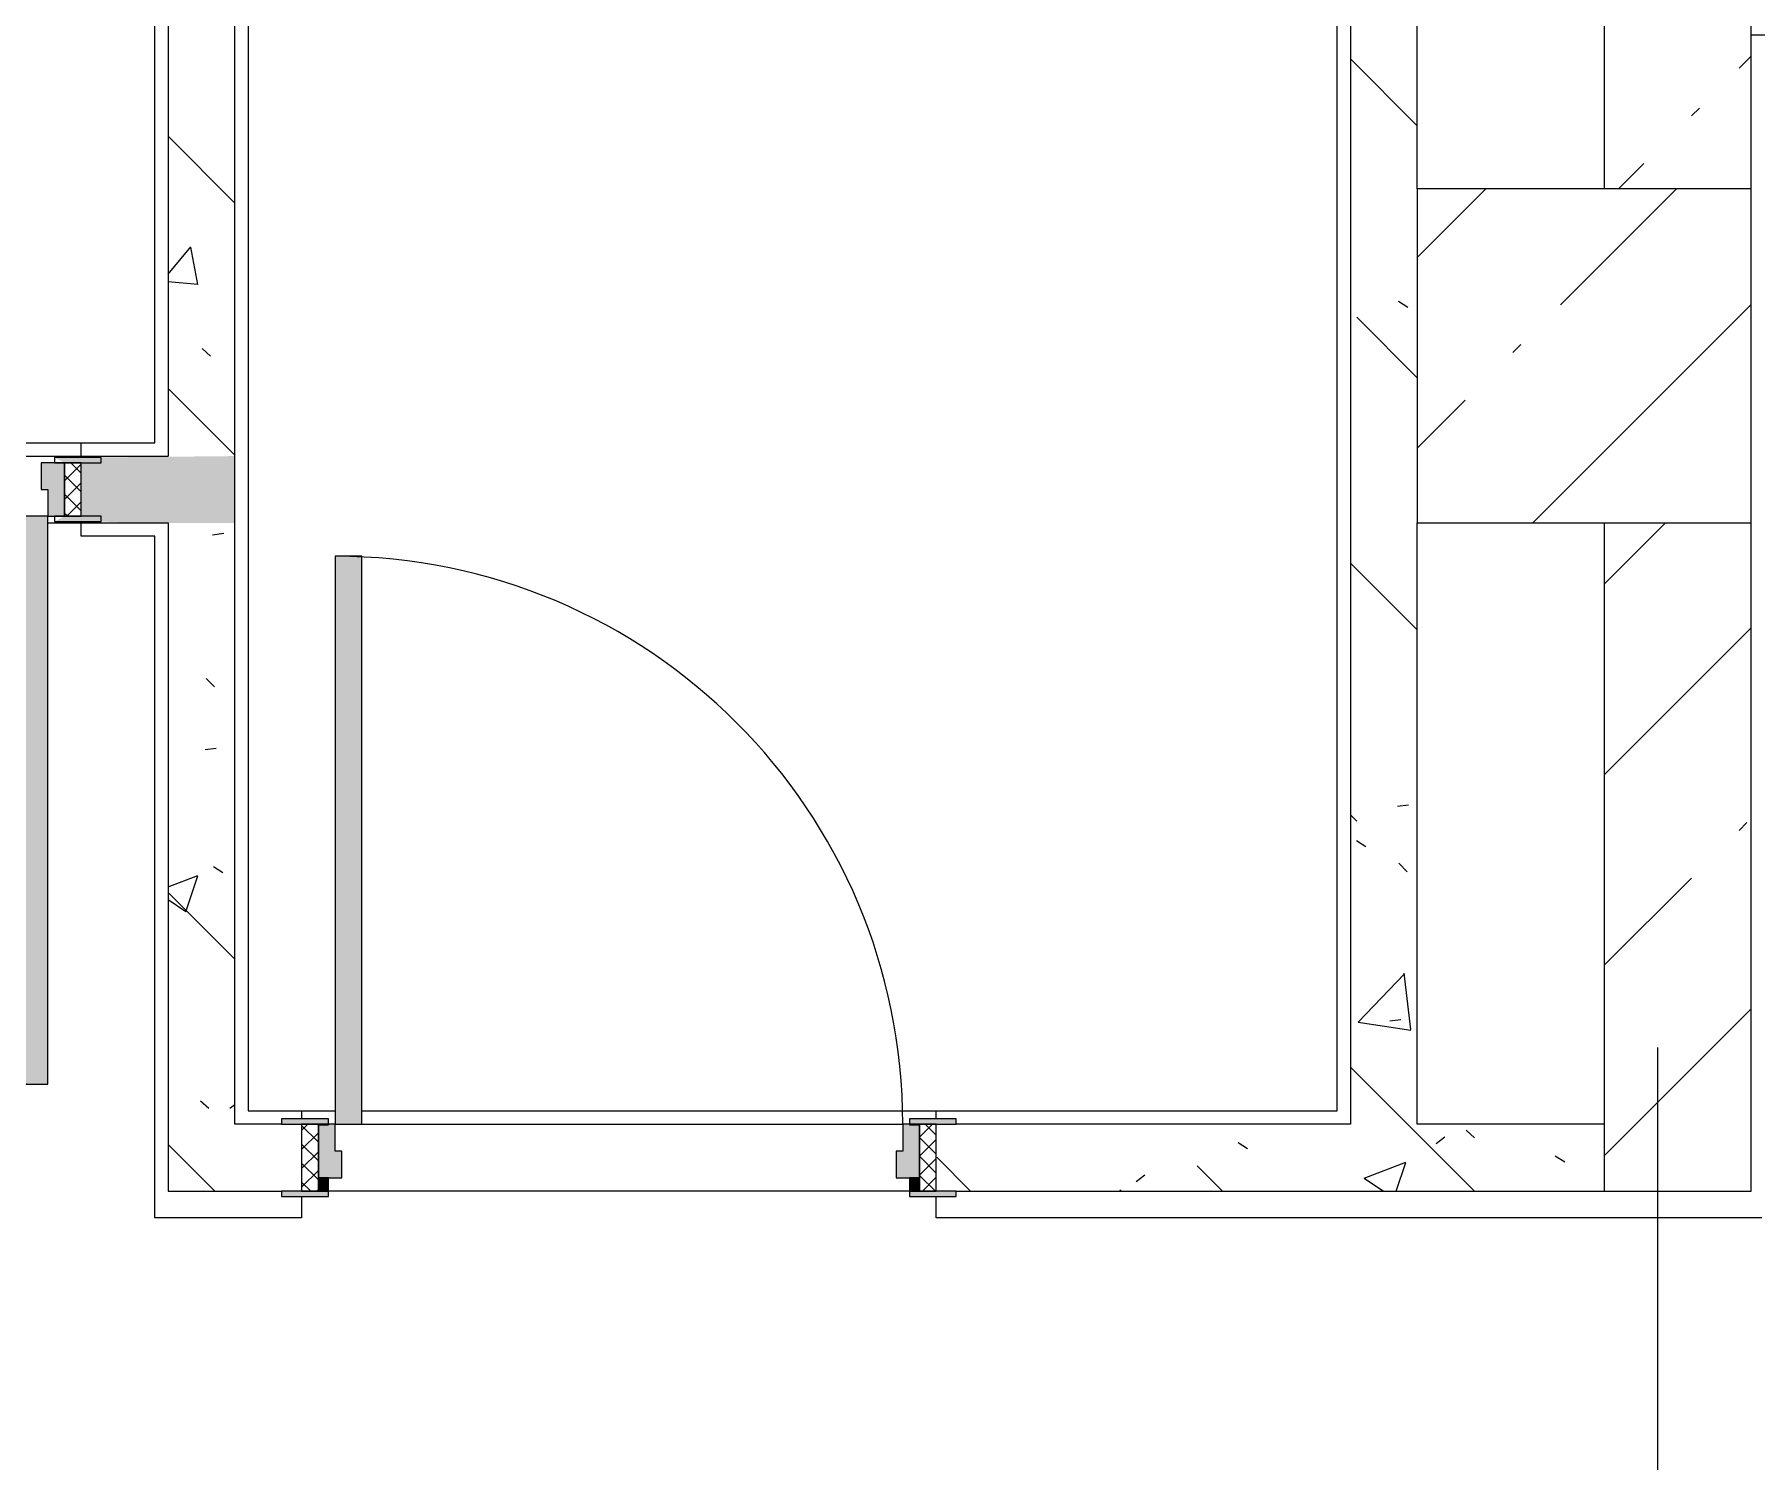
# Model space of a CAD drawing. Header units: millimetres. Extents: x -7229 to 196340, y -8553 to 29000.
# Drawn here: x 82130 to 84708, y 21295 to 23431 of the extents above; entities that cross this region are included whole.
import ezdxf

# ---------------------------------------------------------------- set-up
doc = ezdxf.new("R2010")
doc.units = ezdxf.units.MM
for name, color, linetype, lineweight, true_color in [('A-DOOR-3', 7, 'Continuous', 5, 0xe2e2e2), ('A-DOOR-4', 7, 'Continuous', 5, 0xaaaaaa), ('A-DOOR-FRAM-2', 7, 'Continuous', 5, 0xe2e2e2), ('A-DOOR-FRAM-3', 7, 'Continuous', 5, 0xaaaaaa), ('A-FLOR-2', 7, 'Continuous', 5, 0xaaaaaa), ('I-WALL-3', 7, 'Continuous', 5, 0x787878)]:
    doc.layers.add(name, color=color, linetype=linetype, lineweight=lineweight, true_color=true_color)
for name, color, linetype, lineweight in [('A-WALL-1', 7, 'Continuous', 9), ('I-WALL', 7, 'Continuous', 5), ('S-COLS', 7, 'Continuous', 5), ('Оси', 7, 'Continuous', 9)]:
    doc.layers.add(name, color=color, linetype=linetype, lineweight=lineweight)
pattern_1 = [(135, (1826.41, 114.685), (-14.14214, -14.14214), []), (225, (1826.41, 114.685), (14.14214, -14.14214), [])]
pattern_2 = [(45, (-296.384, 114.685), (-14.1421, 14.1421), []), (135, (-296.384, 114.685), (-14.1421, -14.1421), [])]
pattern_3 = [(135, (0, 0), (-377.1708, -377.1708), [533.4, -88.9, 17.78, -88.9]), (135, (0, 376.94), (-377.1708, -377.1708), []), (50, (0, 0), (637.6445, -55.7866), [66.675, -733.425]), (355, (0, 0), (-123.3494, 668.699), [53.34, -586.74]), (100.451, (53.14, -4.65), (514.299, 612.908), [56.665, -623.315]), (46.184, (0, 177.8), (948.7764, -147.15), [100.012, -1100.137]), (96.636, (79.1, 165.5), (830.909, 865.997), [84.998, -934.973]), (351.184, (0, 177.8), (830.918, 865.988), [80.01, -880.11]), (21, (88.9, 133.35), (530.6506, -357.9283), [66.675, -733.425]), (326, (88.9, 133.35), (216.308, 644.6585), [53.34, -586.74]), (71.451, (133.1, 103.5), (746.9596, 286.7243), [56.665, -623.315]), (37.5, (0, 0), (10.81053, 295.9426), [16.764, -562.864, 16.764, -578.866, -588.962]), (37.5, (0, 0), (10.81053, 295.9426), [-1175.258, 16.764, -572.198]), (7.5, (0, 0), (233.8692, 350.6318), [16.764, -322.834, 16.764, -549.529, -224.472]), (7.5, (0, 0), (233.8692, 350.6318), [-905.891, 16.764, -207.708]), (327.5, (-198.25, 0), (474.5678, -20.0513), [16.764, -205.486, 16.764, -676.656, -920.115]), (327.5, (-198.25, 0), (474.5678, -20.0513), [-915.67, 16.764, -903.351]), (317.5, (-287.15, 0), (518.4522, 88.9934), [16.764, -272.161, 16.764, -443.738, -653.415]), (317.5, (-287.15, 0), (518.4522, 88.9934), [-749.427, 16.764, -636.651])]
pattern_4 = [(45, (0, 0), (-285.1231, 285.1231), []), (45, (285.12, 0), (-285.1231, 285.1231), [504.031, -100.806, 16.764, -84.042])]

# ---------------------------------------------------------------- blocks, each defined once
blk = doc.blocks.new('BSC_Колонна _Прямоугольная - 500х500-23287078-1_2_3_птичка зашивка')
at = {"layer": 'S-COLS'}
h = blk.add_hatch(dxfattribs=at)
h.set_pattern_fill('FP_29', color=256, style=0, pattern_type=2)
h.set_pattern_definition([(45, (-84450, -22950), (-285.1231, 285.1231), []), (45, (-84164.88, -22950), (-285.1231, 285.1231), [504.031, -100.806, 16.764, -84.042])])
h.paths.add_polyline_path([(250, -250), (250, 250), (-250, 250), (-250, -250), (58.1, -250)])
for p, q in [((250, 250), (-250, 250)), ((-250, 250), (-250, -250)), ((250, -250), (250, 250)), ((-250, -250), (250, -250))]:
    blk.add_line(p, q, dxfattribs=at)
blk = doc.blocks.new('110_Дверь_СКБ_1Ст_Внутренняя1 - Д-9_ ДОО_Дв_950x2100h_Цеха_ ПУИ_ Помещение персонала_ Моечные_ Тамбур-18976848-1_2_3_птичка зашивка')
at = {"layer": 'A-DOOR-3'}
h = blk.add_hatch(color=256, dxfattribs=at)
h.paths.add_polyline_path([(510.4, 48), (447.5, 48), (462.5, 40), (517.5, 41.1), (517.5, 48)])
h.paths.add_polyline_path([(-492.5, 48), (-492.5, 40), (-437.5, 40), (-422.5, 48), (-462.5, 48)])
h = blk.add_hatch(color=256, dxfattribs=at)
h.paths.add_polyline_path([(462.5, 40), (437.5, 40), (437.5, 0), (427.5, 0), (427.5, -40), (462.5, -40)])
h.paths.add_polyline_path([(-422.5, 40), (-437.5, 40), (-437.5, -40), (-402.5, -40), (-402.5, 0), (-412.5, 0), (-412.5, 40)])
h = blk.add_hatch(color=256, dxfattribs=at)
h.paths.add_polyline_path([(-437.5, -40), (-492.5, -40), (-492.5, -48), (-422.5, -48)])
h.paths.add_polyline_path([(487.5, -40), (462.5, -40), (447.5, -48), (517.5, -48), (512.3, -40)])
at = {"layer": 'A-DOOR-4'}
h = blk.add_hatch(dxfattribs=at)
h.set_pattern_fill('FP_33', color=256, style=0, pattern_type=2)
h.set_pattern_definition(pattern_1)
h.paths.add_polyline_path([(462.5, 40), (462.5, -40), (487.5, -40), (487.5, 40)])
at = {"layer": 'A-DOOR-FRAM-2'}
blk.add_hatch(color=256, dxfattribs=at).paths.add_polyline_path([(-412.5, 890), (-412.5, 40), (-372.5, 40), (-372.5, 890)])
at = {"layer": 'A-DOOR-FRAM-3'}
h = blk.add_hatch(dxfattribs=at)
h.set_pattern_fill('FP_34', color=256, style=0, pattern_type=2)
h.set_pattern_definition(pattern_2)
h.paths.add_polyline_path([(-462.5, 40), (-462.5, -40), (-437.5, -40), (-437.5, 40)])
at = {"layer": 'A-DOOR-4'}
for p, q in [((-412.5, 890), (-412.5, 40)), ((-372.5, 890), (-412.5, 890)), ((-372.5, 40), (-372.5, 890)), ((-422.5, 48), (-492.5, 48)), ((-492.5, 48), (-492.5, 40)), ((-492.5, 40), (-437.5, 40)), ((-437.5, 40), (-422.5, 40)), ((-422.5, 40), (-422.5, 48)), ((-412.5, 40), (-372.5, 40)), ((517.5, 48), (447.5, 48)), ((447.5, 48), (447.5, 40)), ((447.5, 40), (462.5, 40)), ((462.5, 40), (517.5, 40)), ((517.5, 40), (517.5, 48)), ((-492.5, -40), (-492.5, -48)), ((-437.5, -40), (-492.5, -40)), ((-492.5, -48), (-422.5, -48)), ((-422.5, -40), (-437.5, -40)), ((-422.5, -48), (-422.5, -40)), ((462.5, -40), (447.5, -40)), ((447.5, -40), (447.5, -48)), ((447.5, -48), (517.5, -48)), ((517.5, -40), (462.5, -40)), ((517.5, -48), (517.5, -40))]:
    blk.add_line(p, q, dxfattribs=at)
blk.add_arc((-412.5, 40), 850, 360, 90, dxfattribs=at)
at = {"layer": 'A-DOOR-FRAM-3'}
for p, q in [((-437.5, 40), (-462.5, 40)), ((-462.5, 40), (-462.5, -40)), ((-412.5, 40), (-437.5, 40)), ((-437.5, 40), (-437.5, -40)), ((-437.5, -40), (-437.5, 40)), ((-412.5, 0), (-412.5, 40)), ((437.5, 40), (437.5, 0)), ((462.5, 40), (437.5, 40)), ((462.5, -40), (462.5, 40)), ((487.5, 40), (462.5, 40)), ((462.5, 40), (462.5, -40)), ((487.5, -40), (487.5, 40)), ((-402.5, 0), (-412.5, 0)), ((-402.5, -40), (-402.5, 0)), ((437.5, 0), (427.5, 0)), ((427.5, 0), (427.5, -40)), ((-462.5, -40), (-437.5, -40)), ((-437.5, -40), (-402.5, -40)), ((427.5, -40), (462.5, -40)), ((462.5, -40), (487.5, -40))]:
    blk.add_line(p, q, dxfattribs=at)
blk = doc.blocks.new('110_Дверь_СКБ_1Ст_Внутренняя1 - Д-7_п__950x2100h_Туалет-32105350-1_2_3_птичка зашивка')
at = {"layer": 'A-DOOR-3'}
h = blk.add_hatch(color=256, dxfattribs=at)
h.paths.add_polyline_path([(437.5, -30), (462.5, -30), (462.5, 50), (437.5, 50), (437.5, 10), (427.5, 10), (427.5, -30)])
h.paths.add_polyline_path([(-437.5, -30), (-402.5, -30), (-402.5, 10), (-412.5, 10), (-412.5, 50), (-437.5, 50)])
at = {"layer": 'A-DOOR-4'}
h = blk.add_hatch(dxfattribs=at)
h.set_pattern_fill('FP_33', color=256, style=0, pattern_type=2)
h.set_pattern_definition(pattern_1)
h.paths.add_polyline_path([(487.5, -50), (487.5, 50), (462.5, 50), (463.3, -50)])
at = {"layer": 'A-DOOR-FRAM-2'}
for points in [[(-412.5, 50), (-372.5, 50), (-372.5, 900), (-412.5, 900), (-412.5, 70)], [(-437.5, 50), (-422.5, 50), (-422.5, 58), (-492.5, 58), (-492.5, 50), (-462.5, 50)], [(517.5, 50), (517.5, 58), (447.5, 58), (447.5, 50), (492.2, 50)], [(-492.5, -58), (-422.5, -58), (-422.5, -50), (-492.5, -50)], [(-437.5, -50), (-422.5, -50), (-422.5, -30), (-437.5, -30)], [(462.5, -50), (462.5, -30), (447.5, -30), (447.5, -50)], [(468.2, -58), (517.5, -58), (517.5, -50), (447.5, -50), (447.5, -58)]]:
    blk.add_hatch(color=256, dxfattribs=at).paths.add_polyline_path(points)
at = {"layer": 'A-DOOR-FRAM-3'}
h = blk.add_hatch(dxfattribs=at)
h.set_pattern_fill('FP_34', color=256, style=0, pattern_type=2)
h.set_pattern_definition(pattern_2)
h.paths.add_polyline_path([(-437.5, -50), (-437.5, 50), (-462.5, 50), (-462.5, -50)])
at = {"layer": 'A-DOOR-4'}
for p, q in [((-412.5, 900), (-412.5, 50)), ((-372.5, 900), (-412.5, 900)), ((-372.5, 50), (-372.5, 900)), ((-412.5, 50), (-372.5, 50))]:
    blk.add_line(p, q, dxfattribs=at)
blk.add_arc((-412.5, 50), 850, 360, 90, dxfattribs=at)
at = {"layer": 'A-DOOR-FRAM-3'}
for p, q in [((-422.5, 58), (-492.5, 58)), ((-492.5, 58), (-492.5, 50)), ((-422.5, 50), (-422.5, 58)), ((517.5, 58), (447.5, 58)), ((447.5, 58), (447.5, 50)), ((517.5, 50), (517.5, 58)), ((-492.5, 50), (-422.5, 50)), ((-437.5, 50), (-462.5, 50)), ((-462.5, 50), (-462.5, -50)), ((-412.5, 50), (-437.5, 50)), ((-437.5, 50), (-437.5, -30)), ((-437.5, -50), (-437.5, 50)), ((-422.5, 50), (-437.5, 50)), ((-437.5, 50), (-437.5, 49)), ((-437.5, 49), (-422.5, 49)), ((-422.5, 49), (-422.5, 50)), ((-412.5, 10), (-412.5, 50)), ((437.5, 50), (437.5, 10)), ((462.5, 50), (437.5, 50)), ((462.5, 50), (447.5, 50)), ((447.5, 50), (447.5, 49)), ((447.5, 50), (517.5, 50)), ((447.5, 49), (462.5, 49)), ((462.5, -30), (462.5, 50)), ((487.5, 50), (462.5, 50)), ((462.5, 50), (462.5, -50)), ((462.5, 49), (462.5, 50)), ((487.5, -50), (487.5, 50)), ((-402.5, 10), (-412.5, 10)), ((-402.5, -30), (-402.5, 10)), ((437.5, 10), (427.5, 10)), ((427.5, 10), (427.5, -30)), ((-422.5, -50), (-492.5, -50)), ((-492.5, -50), (-492.5, -58)), ((-462.5, -50), (-437.5, -50)), ((-437.5, -30), (-402.5, -30)), ((-422.5, -30), (-437.5, -30)), ((-437.5, -30), (-437.5, -50)), ((-437.5, -50), (-422.5, -50)), ((-422.5, -50), (-422.5, -30)), ((-422.5, -58), (-422.5, -50)), ((427.5, -30), (462.5, -30)), ((462.5, -30), (447.5, -30)), ((447.5, -30), (447.5, -50)), ((447.5, -50), (462.5, -50)), ((517.5, -50), (447.5, -50)), ((447.5, -50), (447.5, -58)), ((462.5, -50), (462.5, -30)), ((462.5, -50), (487.5, -50)), ((517.5, -58), (517.5, -50)), ((-492.5, -58), (-422.5, -58)), ((447.5, -58), (517.5, -58))]:
    blk.add_line(p, q, dxfattribs=at)

msp = doc.modelspace()

# ---------------------------------------------------------------- hatches: boundary and pattern name
at = {"layer": 'I-WALL'}
h = msp.add_hatch(dxfattribs=at)
h.set_pattern_fill('FP_1', color=256, style=0, pattern_type=2)
h.set_pattern_definition(pattern_4)
h.paths.add_polyline_path([(84488.8, 23200), (84700, 23200), (84700, 26600), (84480, 26600), (84480, 23200)])
h = msp.add_hatch(dxfattribs=at)
h.set_pattern_fill('FP_1', color=256, style=0, pattern_type=2)
h.set_pattern_definition(pattern_4)
h.paths.add_polyline_path([(84480, 21700), (84700, 21700), (84700, 22700), (84480, 22700), (84480, 21800)])
at = {"layer": 'I-WALL-3'}
h = msp.add_hatch(dxfattribs=at)
h.set_pattern_fill('FP_30', color=256, style=0, pattern_type=2)
h.set_pattern_definition(pattern_3)
h.paths.add_polyline_path([(84200, 21800), (84200, 26880), (84100, 26880), (84100, 21800)])
h = msp.add_hatch(dxfattribs=at)
h.set_pattern_fill('FP_30', color=256, style=0, pattern_type=2)
h.set_pattern_definition(pattern_3)
h.paths.add_polyline_path([(82430, 22800), (82430, 23940), (82330, 23940), (82330, 22800)])
h = msp.add_hatch(dxfattribs=at)
h.set_pattern_fill('FP_30', color=256, style=0, pattern_type=2)
h.set_pattern_definition(pattern_3)
h.paths.add_polyline_path([(78699.8, 22700), (80650, 22700), (80650, 22800), (78450, 22800), (78450, 22700), (78680.5, 22700)])
h.paths.add_polyline_path([(77270, 22700), (77350, 22700), (77350, 22800), (77250, 22800), (77250, 22700)])
h.paths.add_polyline_path([(82310, 22700), (82430, 22700), (82430, 22800), (82230, 22798), (82230, 22790), (82200, 22790), (82200, 22710), (82230, 22710), (82230, 22702), (82288.3, 22700)])
h.paths.add_polyline_path([(75774.8, 22700), (76750, 22700), (76750, 22800), (75744.8, 22800), (75744.8, 22700)])
h.paths.add_polyline_path([(81229.2, 22700), (81220, 22702), (81220, 22710), (81250, 22710), (81250, 22790), (81220, 22790), (81220, 22798), (81150, 22796.4), (81150, 22700), (81220, 22700)])
h.paths.add_polyline_path([(74040, 22700), (74644.8, 22700), (74644.8, 22800), (74040, 22800), (74040, 22730.9)])
h.paths.add_polyline_path([(70810, 22700), (73540, 22700), (73540, 22800), (70810, 22800), (70810, 22724.2)])
h.paths.add_polyline_path([(70310, 22700), (70310, 22800), (70210, 22800), (70210, 22700), (70290, 22700)])
h.paths.add_polyline_path([(69110, 22700), (69110, 22800), (68310, 22800), (68310, 22700), (69085, 22700)])
h = msp.add_hatch(dxfattribs=at)
h.set_pattern_fill('FP_30', color=256, style=0, pattern_type=2)
h.set_pattern_definition(pattern_3)
h.paths.add_polyline_path([(82430, 21800), (82430, 22700), (82330, 22700), (82330, 21800)])
h = msp.add_hatch(dxfattribs=at)
h.set_pattern_fill('FP_30', color=256, style=0, pattern_type=2)
h.set_pattern_definition(pattern_3)
h.paths.add_polyline_path([(84380, 21700), (84480, 21700), (84480, 21800), (83480, 21800), (83481.3, 21700), (84204.5, 21700)])
h.paths.add_polyline_path([(82330, 21700), (82530, 21700), (82530, 21800), (82330, 21800)])

# ---------------------------------------------------------------- linework, layer by layer
at = {"layer": 'A-FLOR-2'}
for p, q in [((82310, 22820), (82310, 24060)), ((82450, 23920), (82450, 21820)), ((84080, 21820), (84080, 23920)), ((84750, 23430), (84700, 23430)), ((81170, 22820), (82310, 22820)), ((82200, 22800), (82200, 22820)), ((82200, 22680), (82200, 22700)), ((82310, 22680), (82200, 22680)), ((82310, 21660), (82310, 22680)), ((82450, 21820), (82580, 21820)), ((82530, 21820), (82530, 21808)), ((82620, 21820), (84080, 21820)), ((83480, 21808), (83480, 21820)), ((82530, 21692), (82530, 21660)), ((83480, 21660), (83480, 21692)), ((82530, 21660), (82310, 21660)), ((84716, 21660), (83480, 21660))]:
    msp.add_line(p, q, dxfattribs=at)
at = {"layer": 'A-WALL-1'}
msp.add_line((84480, 21800), (84480, 21700), dxfattribs=at)
at = {"layer": 'I-WALL'}
for p, q in [((84200, 23200), (84200, 27100)), ((84480, 26600), (84480, 23200)), ((84700, 23200), (84700, 26600)), ((82330, 24040), (82330, 22800)), ((82430, 22800), (82430, 23940)), ((84100, 23940), (84100, 21800)), ((81150, 22800), (82330, 22800)), ((82430, 21800), (82430, 22800)), ((82150, 22700), (82330, 22700)), ((82330, 22700), (82330, 21700)), ((84200, 21800), (84200, 22700)), ((84480, 22700), (84480, 21800)), ((84700, 21700), (84700, 22700)), ((82500, 21800), (82430, 21800)), ((82620, 21800), (83430, 21800)), ((84100, 21800), (83510, 21800)), ((84480, 21800), (84200, 21800)), ((82330, 21700), (82500, 21700)), ((83440, 21700), (82570, 21700)), ((83510, 21700), (84700, 21700))]:
    msp.add_line(p, q, dxfattribs=at)
at = {"layer": 'Оси'}
msp.add_line((84560, 10029.8), (84560, 21915.1), dxfattribs=at)

# ---------------------------------------------------------------- block references
at = {"layer": 'A-DOOR-4', "rotation": 180}
msp.add_blockref('110_Дверь_СКБ_1Ст_Внутренняя1 - Д-9_ ДОО_Дв_950x2100h_Цеха_ ПУИ_ Помещение персонала_ Моечные_ Тамбур-18976848-1_2_3_птичка зашивка', (81737.5, 22750), dxfattribs=at)
at = {"layer": 'A-DOOR-4'}
msp.add_blockref('110_Дверь_СКБ_1Ст_Внутренняя1 - Д-7_п__950x2100h_Туалет-32105350-1_2_3_птичка зашивка', (82992.5, 21750), dxfattribs=at)
at = {"layer": 'S-COLS'}
msp.add_blockref('BSC_Колонна _Прямоугольная - 500х500-23287078-1_2_3_птичка зашивка', (84450, 22950), dxfattribs=at)

doc.saveas('drawing.dxf')
